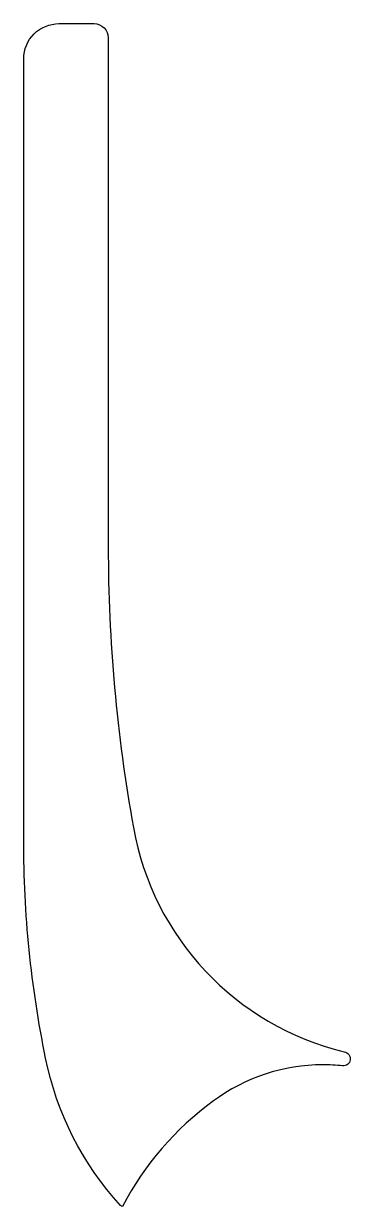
# Model space of a CAD drawing. Extents: x 705.5 to 728.6, y -78.6 to 5.5.
import ezdxf

# ---------------------------------------------------------------- set-up
doc = ezdxf.new("R2010")
doc.units = 0
doc.header["$LTSCALE"] = 15
doc.layers.get('0').update_dxf_attribs({"linetype": 'CONTINUOUS'})

msp = doc.modelspace()

# ---------------------------------------------------------------- linework, layer by layer
at = {"color": 0, "ltscale": 0.05}
msp.add_lwpolyline([(728.096, -68.581, 0.027121), (726.689, -68.505, 0.161253), (718.93, -71.074, 0.115044), (712.47, -78.564, 0.000082), (712.47, -78.565, -0.212049), (712.321, -78.499, -0.135936), (707.014, -68.022, -0.050207), (705.459, -52.575), (705.459, 2.995, -0.414214), (707.959, 5.495), (710.459, 5.495, -0.414214), (711.459, 4.495), (711.459, -31.674, 0.044628), (713.244, -51.637, 0.297562), (728.205, -67.587, -0.997909), (728.072, -68.578)], format="xyb", dxfattribs=at)

doc.saveas('drawing.dxf')
